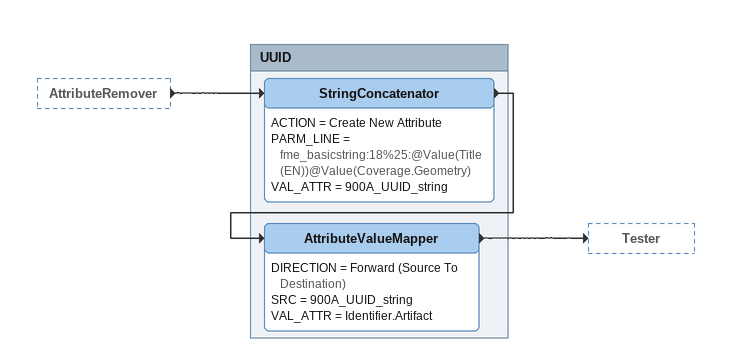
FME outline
AttributeRemover [outside]
    -> StringConcatenator

Bookmark: UUID
StringConcatenator
    ACTION = Create New Attribute
    PARM_LINE = fme_basicstring:18%25:@Value(Title (EN))@Value(Coverage.Geometry)
    VAL_ATTR = 900A_UUID_string
    -> AttributeValueMapper
AttributeValueMapper
    DIRECTION = Forward (Source To Destination)
    SRC = 900A_UUID_string
    VAL_ATTR = Identifier.Artifact
    -> Tester
